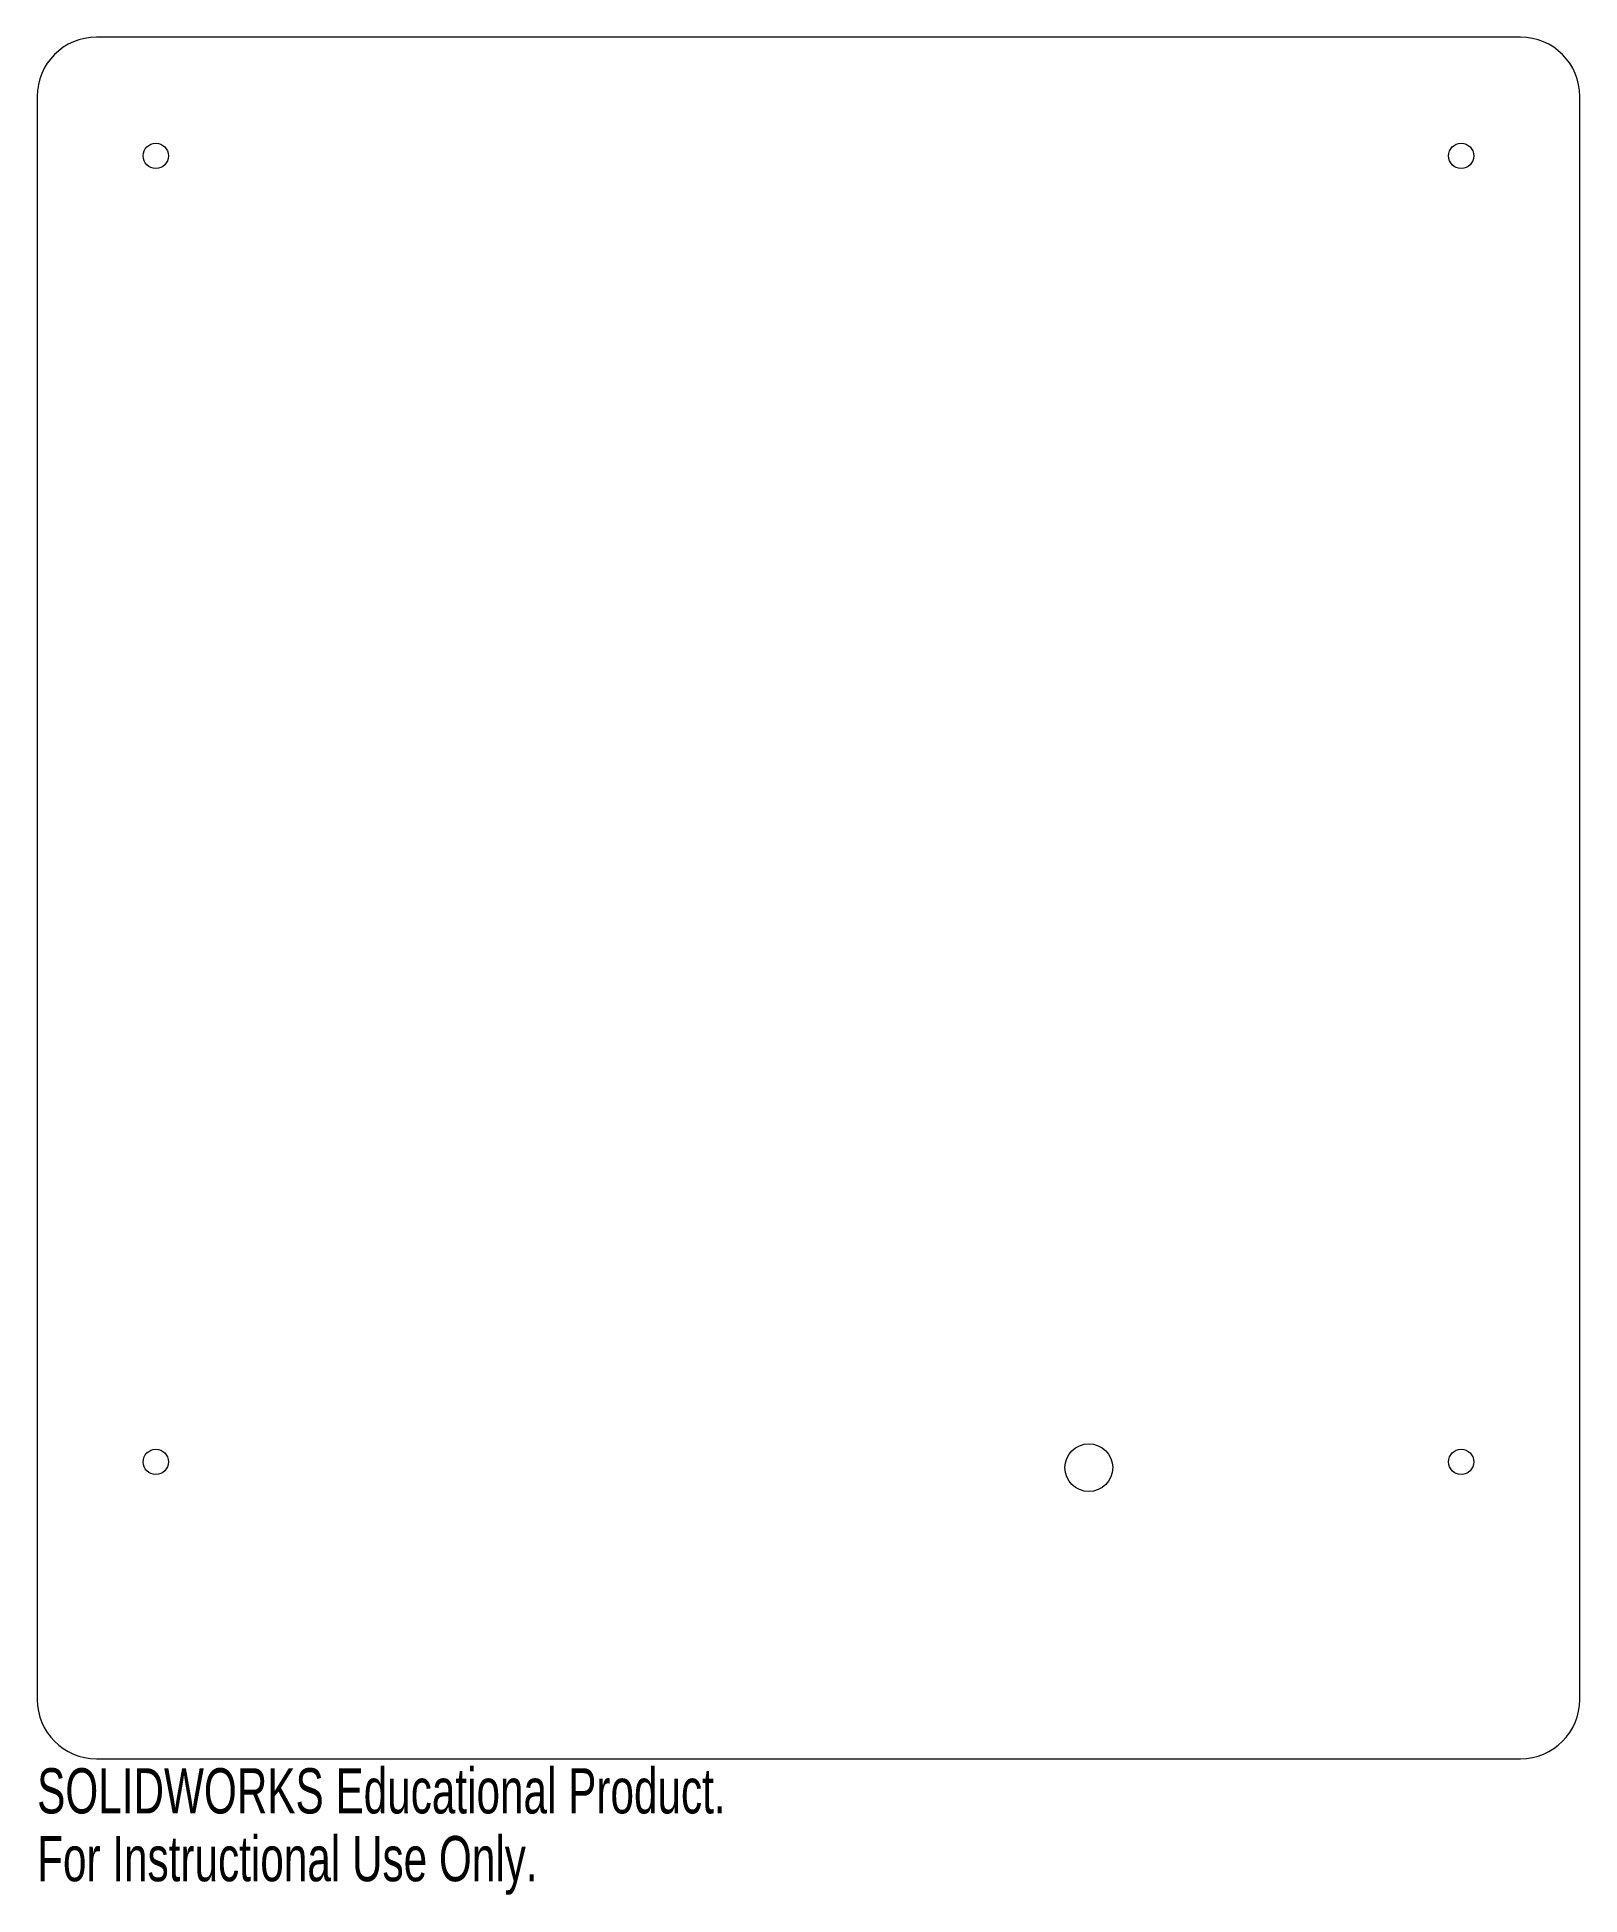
# Model space of a CAD drawing. Header units: inches. Extents: x -6 to 0.5, y -7.32 to 0.5.
import ezdxf

# ---------------------------------------------------------------- set-up
doc = ezdxf.new("R2010")
doc.units = ezdxf.units.IN
doc.header["$MEASUREMENT"] = 0
doc.styles.add('SLDTEXTSTYLE0', font='TXT', dxfattribs={"width": 0.7})

msp = doc.modelspace()

# ---------------------------------------------------------------- linework, layer by layer
at = {"color": 7, "linetype": 'Continuous', "lineweight": 15}
for p, q in [((0.25, 0.5), (-5.75, 0.5)), ((-6, 0.25), (-6, -6.5)), ((0.5, -6.5), (0.5, 0.25)), ((-5.75, -6.75), (0.25, -6.75))]:
    msp.add_line(p, q, dxfattribs=at)
for centre, radius in [((-5.5, 0), 0.0533), ((0, 0), 0.0532), ((-5.5, -5.5), 0.0533), ((-1.5689, -5.5243), 0.1005), ((0, -5.5), 0.0532)]:
    msp.add_circle(centre, radius, dxfattribs=at)
for centre, start, end in [((-5.75, 0.25), 90, 180), ((0.25, 0.25), 0, 90), ((-5.75, -6.5), 180, 270), ((0.25, -6.5), 270, 0)]:
    msp.add_arc(centre, 0.25, start, end, dxfattribs=at)

# ---------------------------------------------------------------- texts
at = {"color": 7, "linetype": 'Continuous', "char_height": 0.1903, "attachment_point": 1, "style": 'SLDTEXTSTYLE0'}
for s, insert in [('SOLIDWORKS Educational Product.', (-6, -6.7901)), ('For Instructional Use Only.', (-6, -7.0756))]:
    msp.add_mtext(s, dxfattribs=dict(at, insert=insert))

doc.saveas('drawing.dxf')
